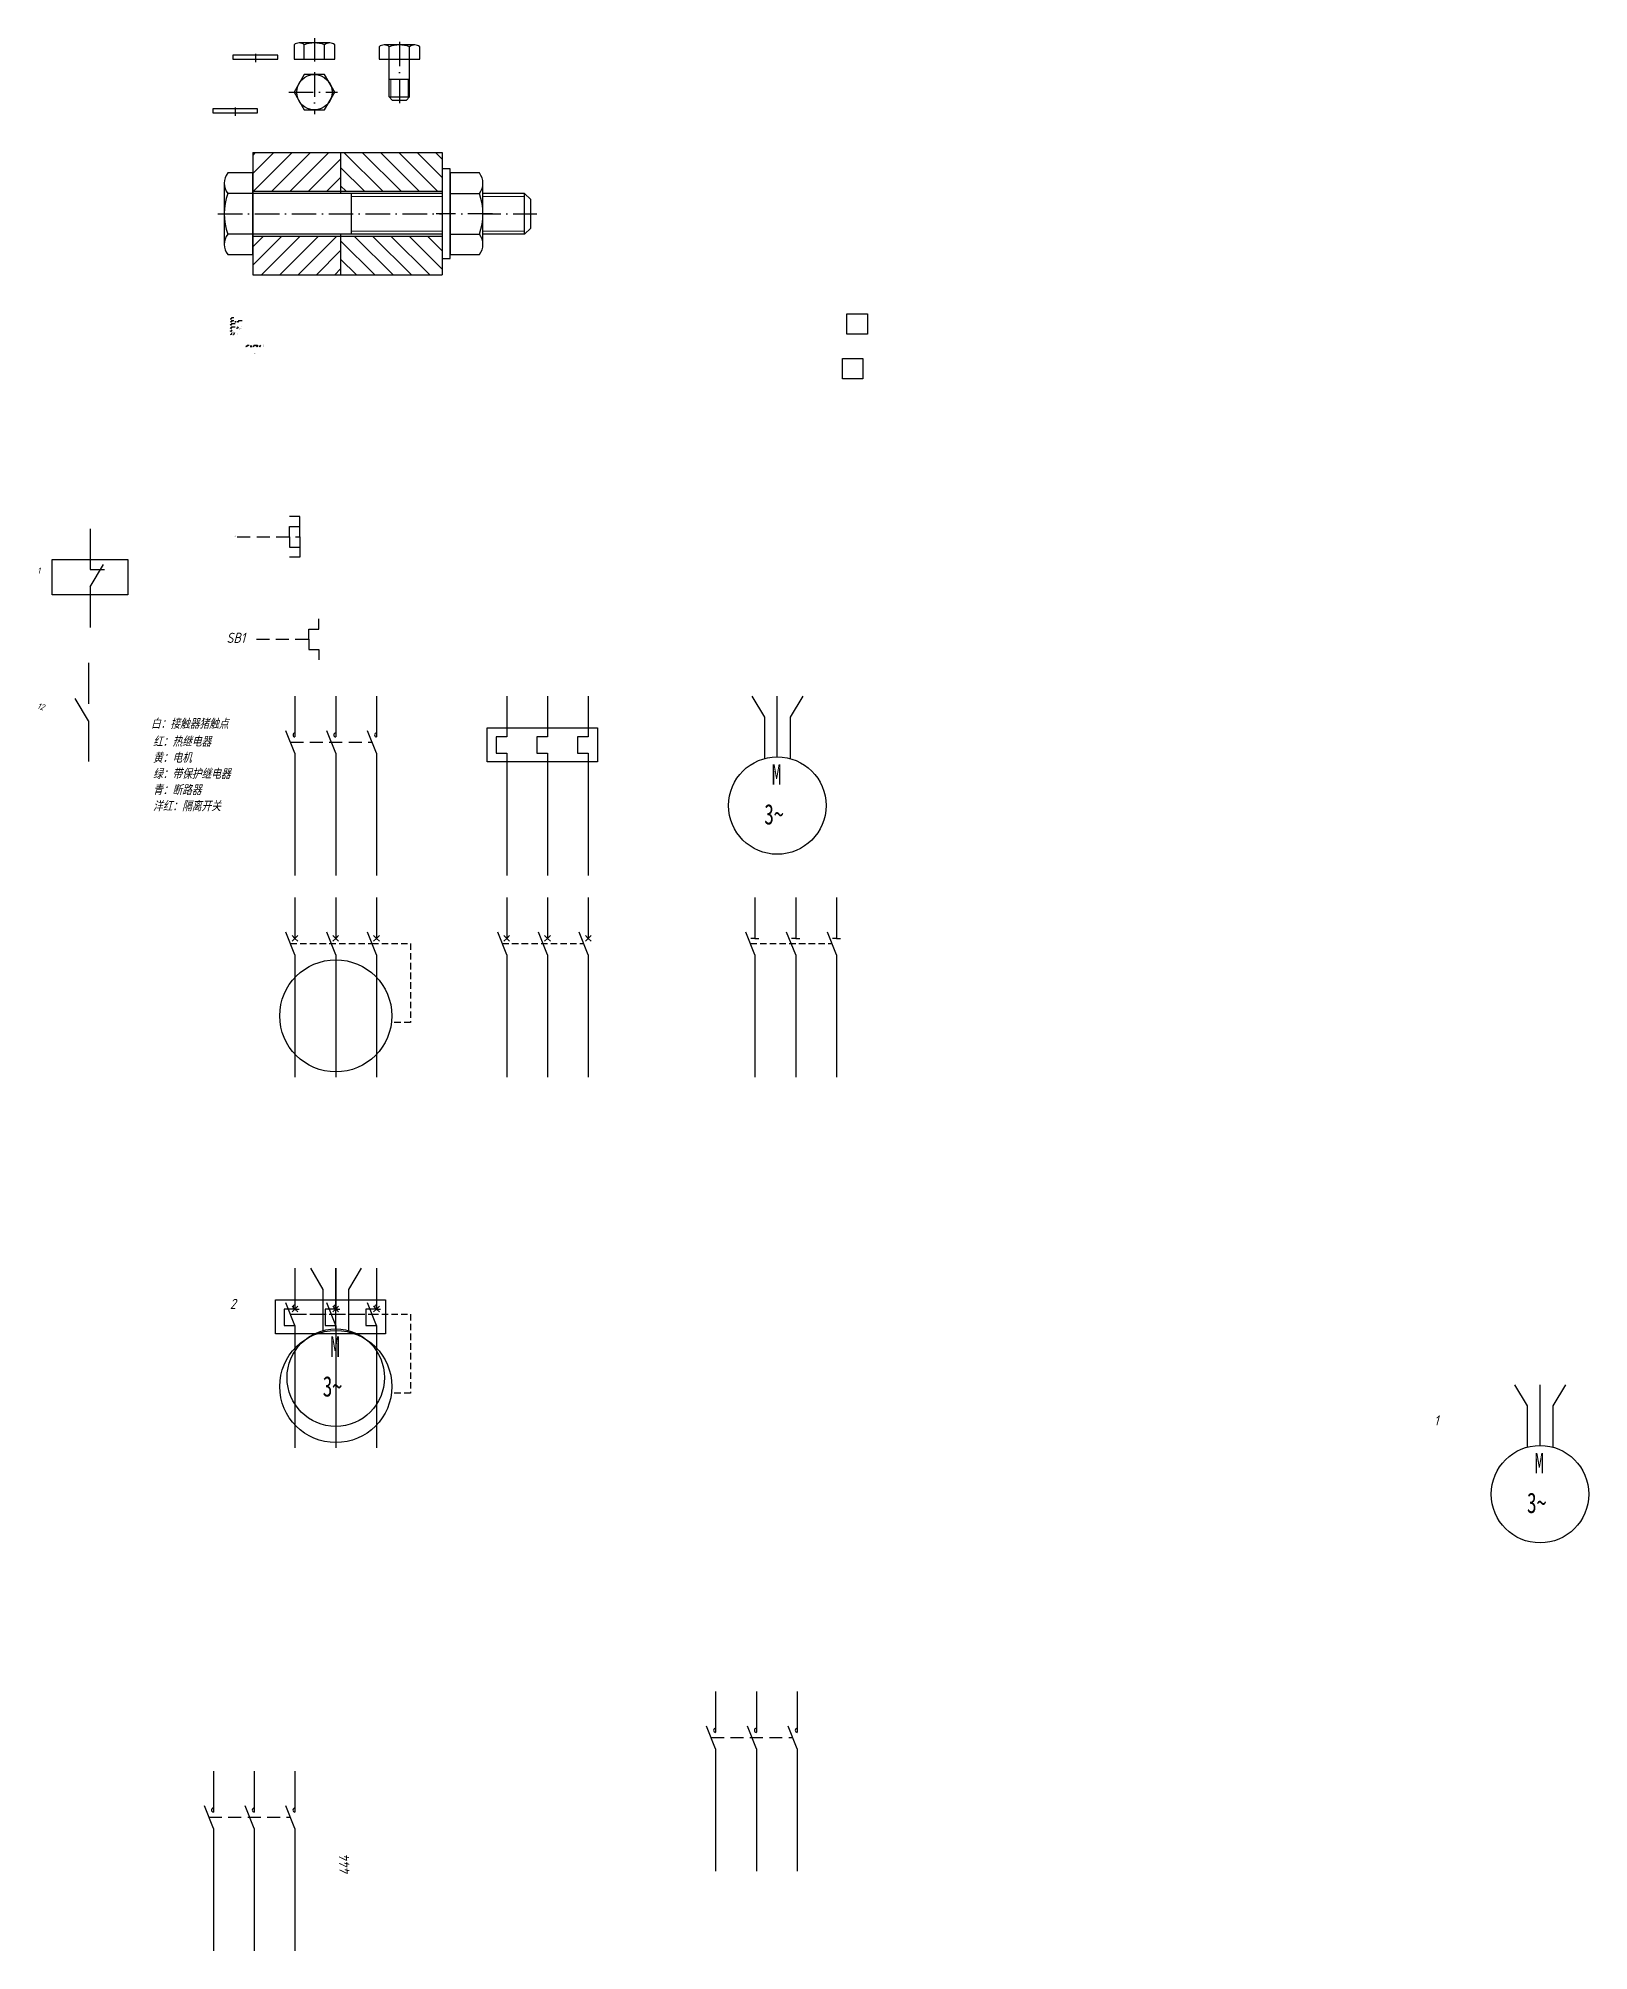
# Model space of a CAD drawing. Header units: millimetres. Extents: x 3288 to 4049, y -1676 to -738.
import ezdxf
from ezdxf.enums import TextEntityAlignment as Align

# ---------------------------------------------------------------- set-up
doc = ezdxf.new("R2010")
doc.units = ezdxf.units.MM
doc.linetypes.add('ACAD_ISO10W100', pattern=[18, 12, -3, 0, -3])
doc.linetypes.add('HIDDEN', pattern=[9.525, 6.35, -3.175])
doc.layers.add('中心线', color=1, linetype='ACAD_ISO10W100')
doc.layers.add('粗实线', color=7, linetype='Continuous', lineweight=30)
doc.layers.add('细实线', color=3, linetype='Continuous', lineweight=0, plot=False)
doc.layers.add('视口', color=7, linetype='Continuous', plot=False)
doc.styles.add('仿宋', font='SIMSUN.TTC', dxfattribs={"width": 0.7})
doc.styles.add('工程样式', font='gbeitc.shx', dxfattribs={"bigfont": 'gbcbig.shx'})

# ---------------------------------------------------------------- blocks, each defined once
blk = doc.blocks.new('*U16')
at = {"layer": '中心线'}
blk.add_line((0, 5.34), (0, -2.94), dxfattribs=at)
at = {"layer": '粗实线'}
blk.add_lwpolyline([(-22, 0), (22, 0), (22, 4), (-22, 4)], close=True, dxfattribs=at)
blk = doc.blocks.new('*U17')
at = {"layer": '中心线'}
blk.add_line((0, 20.62), (0, -2.19), dxfattribs=at)
at = {"layer": '粗实线'}
for p, q in [((-10, 0), (-10, 14.28)), ((10, 0), (10, 14.28))]:
    blk.add_line(p, q, dxfattribs=at)
for points in [[(-20, 14.28), (-20, 0), (20, 0), (20, 14.28)], [(15, 16), (-15, 16)]]:
    blk.add_lwpolyline(points, dxfattribs=at)
for centre, radius, start, end in [((-15, 7.86), 8.14, 52.12112, 127.87888), ((0, -14), 30, 70.52878, 109.47122), ((15, 7.86), 8.14, 52.12112, 127.87888)]:
    blk.add_arc(centre, radius, start, end, dxfattribs=at)
blk = doc.blocks.new('*U18')
at = {"layer": '中心线'}
blk.add_line((0, 37.09), (0, -119.23), dxfattribs=at)
at = {"layer": '粗实线'}
for p, q in [((-10, -113.29), (-10, 32.28)), ((10, -113.29), (10, 32.28)), ((10, -28.25), (-10, -28.25)), ((-10, -113.29), (-7, -116.29)), ((-10, -113.29), (10, -113.29)), ((-7, -116.29), (7, -116.29)), ((10, -113.29), (7, -116.29))]:
    blk.add_line(p, q, dxfattribs=at)
for points in [[(-20, 32.28), (-20, 20), (20, 20), (20, 32.28)], [(15, 34), (-15, 34)]]:
    blk.add_lwpolyline(points, dxfattribs=at)
for centre, radius, start, end in [((-15, 25.86), 8.14, 52.12112, 127.87888), ((0, 4), 30, 70.52878, 109.47122), ((15, 25.86), 8.14, 52.12112, 127.87888)]:
    blk.add_arc(centre, radius, start, end, dxfattribs=at)
at = {"layer": '细实线'}
for p, q in [((-8.5, -28.25), (-8.5, -113.29)), ((8.5, -28.25), (8.5, -113.29))]:
    blk.add_line(p, q, dxfattribs=at)
blk = doc.blocks.new('*U20')
at = {"layer": '视口'}
for p, q in [((-3.54, 0.37), (-3.33, 0)), ((-3.54, 0.37), (-3.11, 0.37)), ((-2.83, 0.87), (-3.33, 0)), ((-2.83, 0.87), (-1.98, 0.87))]:
    blk.add_line(p, q, dxfattribs=at)
at = {"layer": '视口', "style": '工程样式'}
blk.add_attdef('2', (-2.68, 0.31), '', height=0.5, dxfattribs=at)
blk = doc.blocks.new('*U21')
for p, q in [((-1.41, 0.43), (-0.71, 0.43)), ((-1.41, 0.15), (-0.71, 0.15)), ((-0.21, 0.37), (0, 0)), ((-0.21, 0.37), (0.21, 0.37))]:
    blk.add_line(p, q)
at = {"layer": '视口'}
for p, q in [((-3.54, 0.37), (-3.33, 0)), ((-3.54, 0.37), (-3.11, 0.37)), ((-2.83, 0.87), (-3.33, 0)), ((-2.83, 0.87), (-1.98, 0.87)), ((0.5, 0.87), (0, 0)), ((0.5, 0.87), (2.2, 0.87))]:
    blk.add_line(p, q, dxfattribs=at)
at = {"layer": '视口', "style": '工程样式'}
blk.add_text('Ra', height=0.5, dxfattribs=at).set_placement((0.5, -3.69), align=Align.BOTTOM_LEFT)
for tag, p in [('2', (-2.68, 0.31)), ('1', (1.38, 0.31))]:
    blk.add_attdef(tag, p, '', height=0.5, dxfattribs=at)
blk = doc.blocks.new('*U22')
for q in [(0, 0), (0.21, 0.37)]:
    blk.add_line((-0.21, 0.37), q)
at = {"layer": '视口'}
for q in [(0, 0), (2.2, 0.87)]:
    blk.add_line((0.5, 0.87), q, dxfattribs=at)
at = {"layer": '视口', "style": '工程样式'}
blk.add_text('Ra', height=0.5, dxfattribs=at).set_placement((0.5, -3.69), align=Align.BOTTOM_LEFT)
blk.add_attdef('1', (1.38, 0.31), '', height=0.5, dxfattribs=at)
blk = doc.blocks.new('*U23')
for p, q in [((-0.21, 0.37), (0, 0)), ((-0.21, 0.37), (0.21, 0.37)), ((2.9, 0.37), (3.11, 0))]:
    blk.add_line(p, q)
at = {"layer": '视口'}
for p, q in [((0.5, 0.87), (0, 0)), ((0.5, 0.87), (2.2, 0.87)), ((3.61, 0.87), (3.11, 0))]:
    blk.add_line(p, q, dxfattribs=at)
at = {"layer": '视口', "style": '工程样式'}
blk.add_text('（   ）', height=0.864, dxfattribs=at).set_placement((2.23, 0))
blk.add_text('Ra', height=0.5, dxfattribs=at).set_placement((0.5, -3.69), align=Align.BOTTOM_LEFT)
blk.add_attdef('1', (1.38, 0.31), '', height=0.5, dxfattribs=at)
blk = doc.blocks.new('*U24')
blk.add_line((1.59, 0.37), (1.81, 0))
at = {"layer": '视口'}
blk.add_line((2.31, 0.87), (1.81, 0), dxfattribs=at)
blk.add_circle((1.81, 0.24), 0.122, dxfattribs=at)
blk = doc.blocks.new('*U25')
for p, q in [((1.59, 0.37), (1.81, 0)), ((2.9, 0.37), (3.11, 0))]:
    blk.add_line(p, q)
at = {"layer": '视口'}
for p, q in [((2.31, 0.87), (1.81, 0)), ((3.61, 0.87), (3.11, 0))]:
    blk.add_line(p, q, dxfattribs=at)
blk.add_circle((1.81, 0.24), 0.122, dxfattribs=at)
at = {"layer": '视口', "style": '工程样式'}
blk.add_text('（   ）', height=0.864, dxfattribs=at).set_placement((2.23, 0))
blk = doc.blocks.new('*U27')
at = {"layer": '粗实线'}
for p, q in [((30.67, 5), (30.67, 10)), ((25.67, 0), (25.67, 5)), ((25.67, 5), (30.67, 5)), ((25.67, 0), (25.67, -5)), ((25.67, -5), (30.67, -5)), ((30.67, -5), (30.67, -10))]:
    blk.add_line(p, q, dxfattribs=at)
at = {"layer": '粗实线', "linetype": 'HIDDEN'}
blk.add_line((0, 0), (25.67, 0), dxfattribs=at)
at = {"layer": '粗实线', "style": '工程样式'}
blk.add_attdef('1', text='', height=5, dxfattribs=at).set_placement((-10.08, -1.8), align=Align.CENTER)
blk = doc.blocks.new('*U29')
for p, q in [((0, 48.39), (0, 33.36)), ((0, 15.97), (0, 0.94))]:
    blk.add_line(p, q)
at = {"layer": '粗实线'}
for p, q in [((0, 48.39), (0, 28.39)), ((0, 20), (-6.62, 30.93)), ((0, 20), (0, 0))]:
    blk.add_line(p, q, dxfattribs=at)
at = {"layer": '粗实线', "style": '工程样式'}
blk.add_attdef('1', text='', height=3, rotation=344.44905, dxfattribs=at).set_placement((-23.86, 25.53), align=Align.CENTER)
blk = doc.blocks.new('*U49')
at = {"layer": '粗实线'}
for p, q in [((9.54, 32.19), (9.54, 12.19)), ((29.54, 32.19), (29.54, 12.19)), ((49.54, 32.19), (49.54, 12.19)), ((9.54, 4.18), (5.11, 15.18)), ((29.54, 4.18), (25.11, 15.18)), ((49.54, 4.18), (45.11, 15.18)), ((9.54, 4.18), (9.54, -55.82)), ((29.54, 4.18), (29.54, -55.82)), ((49.54, 4.18), (49.54, -55.82))]:
    blk.add_line(p, q, dxfattribs=at)
at = {"layer": '粗实线', "linetype": 'HIDDEN'}
blk.add_line((7.33, 9.68), (47.33, 9.68), dxfattribs=at)
at = {"layer": '粗实线'}
for centre in [(9.54, 13.16), (29.54, 13.16), (49.54, 13.16)]:
    blk.add_arc(centre, 0.971, 90, 270, dxfattribs=at)
at = {"layer": '粗实线', "style": '工程样式'}
blk.add_attdef('2', (-22.38, 12.19), '', height=5, dxfattribs=at)
blk = doc.blocks.new('*U50')
at = {"layer": '粗实线'}
for p, q in [((9.54, 32.19), (9.54, 12.19)), ((29.54, 32.19), (29.54, 12.19)), ((49.54, 32.19), (49.54, 12.19)), ((9.54, 4.18), (5.11, 15.18)), ((29.54, 4.18), (25.11, 15.18)), ((49.54, 4.18), (45.11, 15.18)), ((9.54, 4.18), (9.54, -55.82)), ((29.54, 4.18), (29.54, -55.82)), ((49.54, 4.18), (49.54, -55.82))]:
    blk.add_line(p, q, dxfattribs=at)
at = {"layer": '粗实线', "linetype": 'HIDDEN'}
blk.add_line((7.33, 9.68), (47.33, 9.68), dxfattribs=at)
at = {"layer": '粗实线'}
for centre in [(9.54, 13.16), (29.54, 13.16), (49.54, 13.16)]:
    blk.add_arc(centre, 0.971, 90, 270, dxfattribs=at)
at = {"layer": '粗实线', "style": '工程样式'}
blk.add_attdef('2', (76.42, -18.76), '', height=5, rotation=46.04989, dxfattribs=at)
blk = doc.blocks.new('*U51')
at = {"layer": '粗实线', "color": 2}
for p, q in [((17.1, 32.19), (23.22, 21.8)), ((41.99, 32.19), (35.86, 21.8))]:
    blk.add_line(p, q, dxfattribs=at)
at = {"layer": '粗实线'}
for p, q in [((29.54, 2.43), (29.54, 32.19)), ((23.22, 21.8), (23.22, 1.58)), ((35.86, 21.8), (35.86, 1.58))]:
    blk.add_line(p, q, dxfattribs=at)
blk.add_circle((29.54, -21.47), 23.9, dxfattribs=at)
at = {"layer": '粗实线', "style": '仿宋', "width": 0.7}
for s, p in [('M', (29.21, -11.28)), ('3~', (27.9, -30.73))]:
    blk.add_text(s, height=10, dxfattribs=at).set_placement(p, align=Align.CENTER)
at = {"layer": '粗实线', "style": '工程样式'}
blk.add_attdef('2', (-22.38, 12.19), '', height=5, dxfattribs=at)
blk = doc.blocks.new('垫片')
blk.add_point((0, 0))
at = {"layer": '中心线'}
blk.add_line((0, 2.67), (0, -1.47), dxfattribs=at)
at = {"layer": '粗实线'}
blk.add_lwpolyline([(-11, 0), (11, 0), (11, 2), (-11, 2)], close=True, dxfattribs=at)
blk = doc.blocks.new('逻辑')
at = {"layer": '粗实线'}
for p, q in [((0, 10), (10, 10)), ((0, 0), (0, 10)), ((10, 10), (10, 0)), ((10, 0), (0, 0))]:
    blk.add_line(p, q, dxfattribs=at)

msp = doc.modelspace()

# ---------------------------------------------------------------- hatches: boundary and pattern name
at = {"layer": '细实线'}
h = msp.add_hatch(dxfattribs=at)
h.set_pattern_fill('ANSI31', color=3, scale=2)
h.set_pattern_definition([(45, (-27.457, 129.918), (-4.490128, 4.490128), [])])
h.paths.add_polyline_path([(3436.52, -813.26), (3436.52, -794.26), (3393.46, -794.26), (3393.46, -813.26)])
h.paths.add_polyline_path([(3393.46, -835.26), (3393.46, -854.26), (3436.52, -854.26), (3436.52, -835.26)])
h = msp.add_hatch(dxfattribs=at)
h.set_pattern_fill('ANSI31', color=3, scale=2, angle=90)
h.set_pattern_definition([(135, (-27.457, 129.918), (-4.490128, -4.490128), [])])
h.paths.add_polyline_path([(3486.3, -794.26), (3436.52, -794.26), (3436.52, -813.26), (3482.94, -813.26), (3486.3, -813.26)])
h.paths.add_polyline_path([(3486.3, -835.26), (3482.94, -835.26), (3436.52, -835.26), (3436.52, -854.26), (3486.3, -854.26)])

# ---------------------------------------------------------------- linework, layer by layer
for p, q in [((3392.18, -889.1), (3392.89, -889.1)), ((3392.18, -889.38), (3392.89, -889.38)), ((3393.39, -889.17), (3393.6, -889.53)), ((3393.39, -889.17), (3393.81, -889.17)), ((3395.19, -889.17), (3395.41, -889.53)), ((3396.5, -889.17), (3396.71, -889.53))]:
    msp.add_line(p, q)
at = {"layer": '中心线'}
for p, q in [((3423.65, -738.19), (3423.65, -749.6)), ((3465.33, -739.96), (3465.33, -769.97)), ((3394.72, -745.83), (3394.72, -749.97)), ((3423.65, -754.89), (3423.65, -775.36)), ((3411.12, -764.64), (3434.92, -764.64))]:
    msp.add_line(p, q, dxfattribs=at)
at = {"layer": '粗实线'}
for p, q in [((3418.65, -748.5), (3418.65, -741.36)), ((3428.65, -748.5), (3428.65, -741.36)), ((3460.33, -767), (3460.33, -742.36)), ((3470.33, -767), (3470.33, -742.36)), ((3470.33, -758.5), (3460.33, -758.5)), ((3460.33, -767), (3461.83, -768.5)), ((3460.33, -767), (3470.33, -767)), ((3461.83, -768.5), (3468.83, -768.5)), ((3470.33, -767), (3468.83, -768.5)), ((3393.46, -794.26), (3393.46, -854.26)), ((3393.46, -794.26), (3436.52, -794.26)), ((3436.52, -794.26), (3436.52, -854.26)), ((3436.52, -794.26), (3486.3, -794.26)), ((3436.52, -794.26), (3436.52, -854.26)), ((3486.3, -794.26), (3486.3, -854.26)), ((3393.46, -813.26), (3393.46, -835.26)), ((3393.46, -813.26), (3482.94, -813.26)), ((3482.94, -813.26), (3486.3, -813.26)), ((3486.3, -813.26), (3486.3, -835.26)), ((3393.46, -835.26), (3482.94, -835.26)), ((3482.94, -835.26), (3486.3, -835.26)), ((3393.46, -854.26), (3436.52, -854.26)), ((3436.52, -854.26), (3486.3, -854.26)), ((3684.83, -873.3), (3694.83, -873.3)), ((3684.83, -883.3), (3684.83, -873.3)), ((3694.83, -873.3), (3694.83, -883.3)), ((3694.83, -883.3), (3684.83, -883.3)), ((3416.51, -977.68), (3416.51, -972.68)), ((3313.67, -978.77), (3313.67, -998.77)), ((3411.51, -982.68), (3411.51, -977.68)), ((3411.51, -977.68), (3416.51, -977.68)), ((3411.51, -982.68), (3411.51, -987.68)), ((3411.51, -987.68), (3416.51, -987.68)), ((3416.51, -987.68), (3416.51, -992.68)), ((3313.67, -1007.17), (3320.29, -996.23)), ((3313.67, -998.77), (3320.67, -998.77)), ((3313.67, -1007.17), (3313.67, -1027.17)), ((3414.13, -1060.8), (3414.13, -1080.8)), ((3434.13, -1060.8), (3434.13, -1080.8)), ((3454.13, -1060.8), (3454.13, -1080.8)), ((3414.13, -1088.82), (3409.69, -1077.81)), ((3434.13, -1088.82), (3429.69, -1077.81)), ((3454.13, -1088.82), (3449.69, -1077.81)), ((3414.13, -1088.82), (3414.13, -1148.82)), ((3434.13, -1088.82), (3434.13, -1148.82)), ((3454.13, -1088.82), (3454.13, -1148.82)), ((3414.13, -1341.34), (3414.13, -1361.34)), ((3434.13, -1341.34), (3434.13, -1361.34)), ((3454.13, -1341.34), (3454.13, -1361.34)), ((3414.13, -1369.35), (3409.69, -1358.35)), ((3434.13, -1369.35), (3429.69, -1358.35)), ((3454.13, -1369.35), (3449.69, -1358.35)), ((3414.13, -1369.35), (3414.13, -1429.35)), ((3434.13, -1369.35), (3434.13, -1429.35)), ((3454.13, -1369.35), (3454.13, -1429.35))]:
    msp.add_line(p, q, dxfattribs=at)
at = {"layer": '粗实线', "color": 6}
for p, q in [((3416.51, -972.68), (3411.51, -972.68)), ((3416.51, -982.68), (3416.51, -972.68)), ((3416.51, -982.68), (3416.51, -992.68)), ((3416.51, -992.68), (3411.51, -992.68)), ((3639.67, -1159.57), (3639.67, -1179.57)), ((3659.67, -1159.57), (3659.67, -1179.57)), ((3679.67, -1159.57), (3679.67, -1179.57)), ((3639.67, -1187.58), (3635.23, -1176.58)), ((3639.67, -1179.57), (3637.67, -1179.57)), ((3639.67, -1179.57), (3641.67, -1179.57)), ((3659.67, -1187.58), (3655.23, -1176.58)), ((3659.67, -1179.57), (3657.67, -1179.57)), ((3659.67, -1179.57), (3661.67, -1179.57)), ((3679.67, -1187.58), (3675.23, -1176.58)), ((3679.67, -1179.57), (3677.67, -1179.57)), ((3679.67, -1179.57), (3681.67, -1179.57)), ((3639.67, -1187.58), (3639.67, -1247.58)), ((3659.67, -1187.58), (3659.67, -1247.58)), ((3679.67, -1187.58), (3679.67, -1247.58)), ((3414.13, -1341.34), (3414.13, -1361.34)), ((3434.13, -1341.34), (3434.13, -1361.34)), ((3454.13, -1341.34), (3454.13, -1361.34)), ((3414.13, -1369.35), (3409.69, -1358.35)), ((3434.13, -1369.35), (3429.69, -1358.35)), ((3454.13, -1369.35), (3449.69, -1358.35)), ((3414.13, -1361.34), (3412.13, -1361.34)), ((3414.13, -1361.34), (3416.13, -1361.34)), ((3434.13, -1361.34), (3432.13, -1361.34)), ((3434.13, -1361.34), (3436.13, -1361.34)), ((3454.13, -1361.34), (3452.13, -1361.34)), ((3454.13, -1361.34), (3456.13, -1361.34)), ((3414.13, -1369.35), (3414.13, -1429.35)), ((3434.13, -1369.35), (3434.13, -1429.35)), ((3454.13, -1369.35), (3454.13, -1429.35))]:
    msp.add_line(p, q, dxfattribs=at)
at = {"layer": '粗实线', "color": 6, "linetype": 'HIDDEN'}
msp.add_line((3385.84, -982.68), (3416.51, -982.68), dxfattribs=at)
at = {"layer": '粗实线', "linetype": 'HIDDEN'}
for p, q in [((3385.84, -982.68), (3411.51, -982.68)), ((3411.91, -1083.32), (3451.91, -1083.32)), ((3411.91, -1363.85), (3451.91, -1363.85))]:
    msp.add_line(p, q, dxfattribs=at)
at = {"layer": '粗实线', "color": 1}
for p, q in [((3517.96, -1060.8), (3517.96, -1080.8)), ((3537.96, -1060.8), (3537.96, -1080.8)), ((3557.96, -1060.8), (3557.96, -1080.8)), ((3517.96, -1080.8), (3512.72, -1080.8)), ((3512.72, -1080.8), (3512.72, -1088.82)), ((3537.96, -1080.8), (3532.72, -1080.8)), ((3532.72, -1080.8), (3532.72, -1088.82)), ((3557.96, -1080.8), (3552.72, -1080.8)), ((3552.72, -1080.8), (3552.72, -1088.82)), ((3512.72, -1088.82), (3517.96, -1088.82)), ((3517.96, -1088.82), (3517.96, -1148.82)), ((3532.72, -1088.82), (3537.96, -1088.82)), ((3537.96, -1088.82), (3537.96, -1148.82)), ((3552.72, -1088.82), (3557.96, -1088.82)), ((3557.96, -1088.82), (3557.96, -1148.82)), ((3414.13, -1341.34), (3414.13, -1361.34)), ((3434.13, -1341.34), (3434.13, -1361.34)), ((3454.13, -1341.34), (3454.13, -1361.34)), ((3414.13, -1361.34), (3408.89, -1361.34)), ((3408.89, -1361.34), (3408.89, -1369.35)), ((3434.13, -1361.34), (3428.89, -1361.34)), ((3428.89, -1361.34), (3428.89, -1369.35)), ((3454.13, -1361.34), (3448.89, -1361.34)), ((3448.89, -1361.34), (3448.89, -1369.35)), ((3408.89, -1369.35), (3414.13, -1369.35)), ((3414.13, -1369.35), (3414.13, -1429.35)), ((3428.89, -1369.35), (3434.13, -1369.35)), ((3434.13, -1369.35), (3434.13, -1429.35)), ((3448.89, -1369.35), (3454.13, -1369.35)), ((3454.13, -1369.35), (3454.13, -1429.35))]:
    msp.add_line(p, q, dxfattribs=at)
at = {"layer": '粗实线', "color": 2}
for p, q in [((3638.21, -1060.8), (3644.34, -1071.19)), ((3650.66, -1090.56), (3650.66, -1060.8)), ((3663.1, -1060.8), (3656.98, -1071.19)), ((3644.34, -1071.19), (3644.34, -1091.42)), ((3656.98, -1071.19), (3656.98, -1091.42)), ((3421.68, -1341.34), (3427.81, -1351.72)), ((3434.13, -1371.1), (3434.13, -1341.34)), ((3446.57, -1341.34), (3440.45, -1351.72)), ((3427.81, -1351.72), (3427.81, -1371.95)), ((3440.45, -1351.72), (3440.45, -1371.95))]:
    msp.add_line(p, q, dxfattribs=at)
at = {"layer": '粗实线', "color": 3}
for p, q in [((3414.13, -1159.57), (3414.13, -1179.57)), ((3434.13, -1159.57), (3434.13, -1179.57)), ((3454.13, -1159.57), (3454.13, -1179.57)), ((3414.13, -1187.58), (3409.69, -1176.58)), ((3414.13, -1179.57), (3412.71, -1178.15)), ((3414.13, -1179.57), (3412.71, -1178.15)), ((3414.13, -1179.57), (3412.71, -1178.15)), ((3414.13, -1179.57), (3412.71, -1178.15)), ((3414.13, -1179.57), (3412.71, -1180.98)), ((3414.13, -1179.57), (3412.71, -1180.98)), ((3414.13, -1179.57), (3412.71, -1180.98)), ((3414.13, -1179.57), (3412.71, -1180.98)), ((3414.13, -1179.57), (3415.54, -1178.15)), ((3414.13, -1179.57), (3415.54, -1178.15)), ((3414.13, -1179.57), (3415.54, -1178.15)), ((3414.13, -1179.57), (3415.54, -1178.15)), ((3414.13, -1179.57), (3415.54, -1180.98)), ((3414.13, -1179.57), (3415.54, -1180.98)), ((3414.13, -1179.57), (3415.54, -1180.98)), ((3414.13, -1179.57), (3415.54, -1180.98)), ((3434.13, -1187.58), (3429.69, -1176.58)), ((3434.13, -1179.57), (3432.71, -1178.15)), ((3434.13, -1179.57), (3432.71, -1178.15)), ((3434.13, -1179.57), (3432.71, -1178.15)), ((3434.13, -1179.57), (3432.71, -1178.15)), ((3434.13, -1179.57), (3432.71, -1180.98)), ((3434.13, -1179.57), (3432.71, -1180.98)), ((3434.13, -1179.57), (3432.71, -1180.98)), ((3434.13, -1179.57), (3432.71, -1180.98)), ((3434.13, -1179.57), (3435.54, -1178.15)), ((3434.13, -1179.57), (3435.54, -1178.15)), ((3434.13, -1179.57), (3435.54, -1178.15)), ((3434.13, -1179.57), (3435.54, -1178.15)), ((3434.13, -1179.57), (3435.54, -1180.98)), ((3434.13, -1179.57), (3435.54, -1180.98)), ((3434.13, -1179.57), (3435.54, -1180.98)), ((3434.13, -1179.57), (3435.54, -1180.98)), ((3454.13, -1187.58), (3449.69, -1176.58)), ((3454.13, -1179.57), (3452.71, -1178.15)), ((3454.13, -1179.57), (3452.71, -1178.15)), ((3454.13, -1179.57), (3452.71, -1178.15)), ((3454.13, -1179.57), (3452.71, -1178.15)), ((3454.13, -1179.57), (3452.71, -1180.98)), ((3454.13, -1179.57), (3452.71, -1180.98)), ((3454.13, -1179.57), (3452.71, -1180.98)), ((3454.13, -1179.57), (3452.71, -1180.98)), ((3454.13, -1179.57), (3455.54, -1178.15)), ((3454.13, -1179.57), (3455.54, -1178.15)), ((3454.13, -1179.57), (3455.54, -1178.15)), ((3454.13, -1179.57), (3455.54, -1178.15)), ((3454.13, -1179.57), (3455.54, -1180.98)), ((3454.13, -1179.57), (3455.54, -1180.98)), ((3454.13, -1179.57), (3455.54, -1180.98)), ((3454.13, -1179.57), (3455.54, -1180.98)), ((3414.13, -1187.58), (3414.13, -1247.58)), ((3434.13, -1187.58), (3434.13, -1247.58)), ((3454.13, -1187.58), (3454.13, -1247.58)), ((3414.13, -1341.34), (3414.13, -1361.34)), ((3434.13, -1341.34), (3434.13, -1361.34)), ((3454.13, -1341.34), (3454.13, -1361.34)), ((3414.13, -1369.35), (3409.69, -1358.35)), ((3434.13, -1369.35), (3429.69, -1358.35)), ((3454.13, -1369.35), (3449.69, -1358.35)), ((3414.13, -1361.34), (3412.71, -1359.92)), ((3414.13, -1361.34), (3412.71, -1359.92)), ((3414.13, -1361.34), (3412.71, -1359.92)), ((3414.13, -1361.34), (3412.71, -1359.92)), ((3414.13, -1361.34), (3412.71, -1362.75)), ((3414.13, -1361.34), (3412.71, -1362.75)), ((3414.13, -1361.34), (3412.71, -1362.75)), ((3414.13, -1361.34), (3412.71, -1362.75)), ((3414.13, -1361.34), (3415.54, -1359.92)), ((3414.13, -1361.34), (3415.54, -1359.92)), ((3414.13, -1361.34), (3415.54, -1359.92)), ((3414.13, -1361.34), (3415.54, -1359.92)), ((3414.13, -1361.34), (3415.54, -1362.75)), ((3414.13, -1361.34), (3415.54, -1362.75)), ((3414.13, -1361.34), (3415.54, -1362.75)), ((3414.13, -1361.34), (3415.54, -1362.75)), ((3434.13, -1361.34), (3432.71, -1359.92)), ((3434.13, -1361.34), (3432.71, -1359.92)), ((3434.13, -1361.34), (3432.71, -1359.92)), ((3434.13, -1361.34), (3432.71, -1359.92)), ((3434.13, -1361.34), (3432.71, -1362.75)), ((3434.13, -1361.34), (3432.71, -1362.75)), ((3434.13, -1361.34), (3432.71, -1362.75)), ((3434.13, -1361.34), (3432.71, -1362.75)), ((3434.13, -1361.34), (3435.54, -1359.92)), ((3434.13, -1361.34), (3435.54, -1359.92)), ((3434.13, -1361.34), (3435.54, -1359.92)), ((3434.13, -1361.34), (3435.54, -1359.92)), ((3434.13, -1361.34), (3435.54, -1362.75)), ((3434.13, -1361.34), (3435.54, -1362.75)), ((3434.13, -1361.34), (3435.54, -1362.75)), ((3434.13, -1361.34), (3435.54, -1362.75)), ((3454.13, -1361.34), (3452.71, -1359.92)), ((3454.13, -1361.34), (3452.71, -1359.92)), ((3454.13, -1361.34), (3452.71, -1359.92)), ((3454.13, -1361.34), (3452.71, -1359.92)), ((3454.13, -1361.34), (3452.71, -1362.75)), ((3454.13, -1361.34), (3452.71, -1362.75)), ((3454.13, -1361.34), (3452.71, -1362.75)), ((3454.13, -1361.34), (3452.71, -1362.75)), ((3454.13, -1361.34), (3455.54, -1359.92)), ((3454.13, -1361.34), (3455.54, -1359.92)), ((3454.13, -1361.34), (3455.54, -1359.92)), ((3454.13, -1361.34), (3455.54, -1359.92)), ((3454.13, -1361.34), (3455.54, -1362.75)), ((3454.13, -1361.34), (3455.54, -1362.75)), ((3454.13, -1361.34), (3455.54, -1362.75)), ((3454.13, -1361.34), (3455.54, -1362.75)), ((3414.13, -1369.35), (3414.13, -1429.35)), ((3434.13, -1369.35), (3434.13, -1429.35)), ((3454.13, -1369.35), (3454.13, -1429.35))]:
    msp.add_line(p, q, dxfattribs=at)
at = {"layer": '粗实线', "color": 4}
for p, q in [((3517.96, -1159.57), (3517.96, -1179.57)), ((3537.96, -1159.57), (3537.96, -1179.57)), ((3557.96, -1159.57), (3557.96, -1179.57)), ((3517.96, -1187.58), (3513.53, -1176.58)), ((3517.96, -1179.57), (3516.55, -1178.15)), ((3517.96, -1179.57), (3516.55, -1178.15)), ((3517.96, -1179.57), (3516.55, -1178.15)), ((3517.96, -1179.57), (3516.55, -1178.15)), ((3517.96, -1179.57), (3516.55, -1180.98)), ((3517.96, -1179.57), (3516.55, -1180.98)), ((3517.96, -1179.57), (3516.55, -1180.98)), ((3517.96, -1179.57), (3516.55, -1180.98)), ((3517.96, -1179.57), (3519.38, -1178.15)), ((3517.96, -1179.57), (3519.38, -1178.15)), ((3517.96, -1179.57), (3519.38, -1178.15)), ((3517.96, -1179.57), (3519.38, -1178.15)), ((3517.96, -1179.57), (3519.38, -1180.98)), ((3517.96, -1179.57), (3519.38, -1180.98)), ((3517.96, -1179.57), (3519.38, -1180.98)), ((3517.96, -1179.57), (3519.38, -1180.98)), ((3537.96, -1187.58), (3533.53, -1176.58)), ((3537.96, -1179.57), (3536.55, -1178.15)), ((3537.96, -1179.57), (3536.55, -1178.15)), ((3537.96, -1179.57), (3536.55, -1178.15)), ((3537.96, -1179.57), (3536.55, -1178.15)), ((3537.96, -1179.57), (3536.55, -1180.98)), ((3537.96, -1179.57), (3536.55, -1180.98)), ((3537.96, -1179.57), (3536.55, -1180.98)), ((3537.96, -1179.57), (3536.55, -1180.98)), ((3537.96, -1179.57), (3539.38, -1178.15)), ((3537.96, -1179.57), (3539.38, -1178.15)), ((3537.96, -1179.57), (3539.38, -1178.15)), ((3537.96, -1179.57), (3539.38, -1178.15)), ((3537.96, -1179.57), (3539.38, -1180.98)), ((3537.96, -1179.57), (3539.38, -1180.98)), ((3537.96, -1179.57), (3539.38, -1180.98)), ((3537.96, -1179.57), (3539.38, -1180.98)), ((3557.96, -1187.58), (3553.53, -1176.58)), ((3557.96, -1179.57), (3556.55, -1178.15)), ((3557.96, -1179.57), (3556.55, -1178.15)), ((3557.96, -1179.57), (3556.55, -1178.15)), ((3557.96, -1179.57), (3556.55, -1178.15)), ((3557.96, -1179.57), (3556.55, -1180.98)), ((3557.96, -1179.57), (3556.55, -1180.98)), ((3557.96, -1179.57), (3556.55, -1180.98)), ((3557.96, -1179.57), (3556.55, -1180.98)), ((3557.96, -1179.57), (3559.38, -1178.15)), ((3557.96, -1179.57), (3559.38, -1178.15)), ((3557.96, -1179.57), (3559.38, -1178.15)), ((3557.96, -1179.57), (3559.38, -1178.15)), ((3557.96, -1179.57), (3559.38, -1180.98)), ((3557.96, -1179.57), (3559.38, -1180.98)), ((3557.96, -1179.57), (3559.38, -1180.98)), ((3557.96, -1179.57), (3559.38, -1180.98)), ((3517.96, -1187.58), (3517.96, -1247.58)), ((3537.96, -1187.58), (3537.96, -1247.58)), ((3557.96, -1187.58), (3557.96, -1247.58)), ((3414.13, -1341.34), (3414.13, -1361.34)), ((3434.13, -1341.34), (3434.13, -1361.34)), ((3454.13, -1341.34), (3454.13, -1361.34)), ((3414.13, -1369.35), (3409.69, -1358.35)), ((3434.13, -1369.35), (3429.69, -1358.35)), ((3454.13, -1369.35), (3449.69, -1358.35)), ((3414.13, -1361.34), (3412.71, -1359.92)), ((3414.13, -1361.34), (3412.71, -1359.92)), ((3414.13, -1361.34), (3412.71, -1359.92)), ((3414.13, -1361.34), (3412.71, -1359.92)), ((3414.13, -1361.34), (3412.71, -1362.75)), ((3414.13, -1361.34), (3412.71, -1362.75)), ((3414.13, -1361.34), (3412.71, -1362.75)), ((3414.13, -1361.34), (3412.71, -1362.75)), ((3414.13, -1361.34), (3415.54, -1359.92)), ((3414.13, -1361.34), (3415.54, -1359.92)), ((3414.13, -1361.34), (3415.54, -1359.92)), ((3414.13, -1361.34), (3415.54, -1359.92)), ((3414.13, -1361.34), (3415.54, -1362.75)), ((3414.13, -1361.34), (3415.54, -1362.75)), ((3414.13, -1361.34), (3415.54, -1362.75)), ((3414.13, -1361.34), (3415.54, -1362.75)), ((3434.13, -1361.34), (3432.71, -1359.92)), ((3434.13, -1361.34), (3432.71, -1359.92)), ((3434.13, -1361.34), (3432.71, -1359.92)), ((3434.13, -1361.34), (3432.71, -1359.92)), ((3434.13, -1361.34), (3432.71, -1362.75)), ((3434.13, -1361.34), (3432.71, -1362.75)), ((3434.13, -1361.34), (3432.71, -1362.75)), ((3434.13, -1361.34), (3432.71, -1362.75)), ((3434.13, -1361.34), (3435.54, -1359.92)), ((3434.13, -1361.34), (3435.54, -1359.92)), ((3434.13, -1361.34), (3435.54, -1359.92)), ((3434.13, -1361.34), (3435.54, -1359.92)), ((3434.13, -1361.34), (3435.54, -1362.75)), ((3434.13, -1361.34), (3435.54, -1362.75)), ((3434.13, -1361.34), (3435.54, -1362.75)), ((3434.13, -1361.34), (3435.54, -1362.75)), ((3454.13, -1361.34), (3452.71, -1359.92)), ((3454.13, -1361.34), (3452.71, -1359.92)), ((3454.13, -1361.34), (3452.71, -1359.92)), ((3454.13, -1361.34), (3452.71, -1359.92)), ((3454.13, -1361.34), (3452.71, -1362.75)), ((3454.13, -1361.34), (3452.71, -1362.75)), ((3454.13, -1361.34), (3452.71, -1362.75)), ((3454.13, -1361.34), (3452.71, -1362.75)), ((3454.13, -1361.34), (3455.54, -1359.92)), ((3454.13, -1361.34), (3455.54, -1359.92)), ((3454.13, -1361.34), (3455.54, -1359.92)), ((3454.13, -1361.34), (3455.54, -1359.92)), ((3454.13, -1361.34), (3455.54, -1362.75)), ((3454.13, -1361.34), (3455.54, -1362.75)), ((3454.13, -1361.34), (3455.54, -1362.75)), ((3454.13, -1361.34), (3455.54, -1362.75)), ((3414.13, -1369.35), (3414.13, -1429.35)), ((3434.13, -1369.35), (3434.13, -1429.35)), ((3454.13, -1369.35), (3454.13, -1429.35))]:
    msp.add_line(p, q, dxfattribs=at)
at = {"layer": '粗实线', "color": 3, "linetype": 'HIDDEN', "ltscale": 0.5}
for p, q in [((3411.91, -1182.08), (3451.91, -1182.08)), ((3451.91, -1182.08), (3470.78, -1182.08)), ((3470.78, -1182.08), (3470.78, -1220.8)), ((3470.78, -1220.8), (3461.61, -1220.8)), ((3411.91, -1363.85), (3451.91, -1363.85)), ((3451.91, -1363.85), (3470.78, -1363.85)), ((3470.78, -1363.85), (3470.78, -1402.57)), ((3470.78, -1402.57), (3461.61, -1402.57))]:
    msp.add_line(p, q, dxfattribs=at)
at = {"layer": '粗实线', "color": 4, "linetype": 'HIDDEN', "ltscale": 0.5}
for p, q in [((3515.75, -1182.08), (3555.75, -1182.08)), ((3411.91, -1363.85), (3451.91, -1363.85))]:
    msp.add_line(p, q, dxfattribs=at)
at = {"layer": '粗实线', "color": 6, "linetype": 'HIDDEN', "ltscale": 0.5}
for p, q in [((3637.45, -1182.08), (3677.45, -1182.08)), ((3411.91, -1363.85), (3451.91, -1363.85))]:
    msp.add_line(p, q, dxfattribs=at)
at = {"layer": '粗实线'}
for points in [[(3431.15, -740.5), (3416.15, -740.5)], [(3413.65, -741.36), (3413.65, -748.5), (3433.65, -748.5), (3433.65, -741.36)], [(3455.33, -742.36), (3455.33, -748.5), (3475.33, -748.5), (3475.33, -742.36)], [(3472.83, -741.5), (3457.83, -741.5)]]:
    msp.add_lwpolyline(points, dxfattribs=at)
for points in [[(3383.72, -748.5), (3405.72, -748.5), (3405.72, -746.5), (3383.72, -746.5)], [(3428.65, -755.98), (3418.65, -755.98), (3413.65, -764.64), (3418.65, -773.3), (3428.65, -773.3), (3433.65, -764.64)], [(3295.12, -993.81), (3332.23, -993.81), (3332.23, -1011.19), (3295.12, -1011.19)]]:
    msp.add_lwpolyline(points, close=True, dxfattribs=at)
at = {"layer": '粗实线', "color": 1}
for points in [[(3508.42, -1076.28), (3562.4, -1076.28), (3562.4, -1092.99), (3508.42, -1092.99)], [(3404.58, -1356.81), (3458.56, -1356.81), (3458.56, -1373.53), (3404.58, -1373.53)]]:
    msp.add_lwpolyline(points, close=True, dxfattribs=at)
at = {"layer": '粗实线'}
msp.add_circle((3423.65, -764.64), 8.66, dxfattribs=at)
at = {"layer": '粗实线', "color": 2}
for centre in [(3650.66, -1114.46), (3434.13, -1395)]:
    msp.add_circle(centre, 23.9, dxfattribs=at)
at = {"layer": '粗实线', "color": 3}
for centre in [(3434.13, -1217.58), (3434.13, -1399.35)]:
    msp.add_circle(centre, 27.48, dxfattribs=at)
at = {"layer": '粗实线'}
for centre, radius, start, end in [((3416.15, -744.57), 4.07, 52.12112, 127.87888), ((3423.65, -755.5), 15, 70.52878, 109.47122), ((3431.15, -744.57), 4.07, 52.12112, 127.87888), ((3457.83, -745.57), 4.07, 52.12112, 127.87888), ((3465.33, -756.5), 15, 70.52878, 109.47122), ((3472.83, -745.57), 4.07, 52.12112, 127.87888), ((3414.13, -1079.83), 0.971, 90, 270), ((3434.13, -1079.83), 0.971, 90, 270), ((3454.13, -1079.83), 0.971, 90, 270), ((3414.13, -1360.37), 0.971, 90, 270), ((3434.13, -1360.37), 0.971, 90, 270), ((3454.13, -1360.37), 0.971, 90, 270)]:
    msp.add_arc(centre, radius, start, end, dxfattribs=at)
at = {"layer": '细实线'}
for p, q in [((3461.08, -758.5), (3461.08, -767)), ((3469.58, -758.5), (3469.58, -767))]:
    msp.add_line(p, q, dxfattribs=at)
at = {"layer": '视口'}
for p, q in [((3390.06, -889.17), (3390.27, -889.53)), ((3390.06, -889.17), (3390.48, -889.17)), ((3390.77, -888.67), (3390.27, -889.53)), ((3390.77, -888.67), (3391.62, -888.67)), ((3394.1, -888.67), (3393.6, -889.53)), ((3394.1, -888.67), (3395.8, -888.67)), ((3395.91, -888.67), (3395.41, -889.53)), ((3397.21, -888.67), (3396.71, -889.53))]:
    msp.add_line(p, q, dxfattribs=at)
msp.add_circle((3395.41, -889.29), 0.122, dxfattribs=at)

# ---------------------------------------------------------------- block references
at = {"layer": '粗实线'}
for name, p in [('垫片', (3384.77, -774.74)), ('逻辑', (3682.55, -905.17)), ('*U49', (3610.86, -1581.11))]:
    msp.add_blockref(name, p, dxfattribs=at)
for name, p, values in [('*U27', (3395.2, -1032.92), {'1': 'SB1'}), ('*U29', (3312.92, -1092.91), {'1': '12'}), ('*U51', (3995.15, -1430.66), {'2': '1'})]:
    msp.add_blockref(name, p, dxfattribs=at).add_auto_attribs(values)
ref = msp.add_blockref('*U50', (3364.58, -1620.2), dxfattribs=at)
ref.add_attrib('2', '444', (3441, -1638.96), dxfattribs={"height": 5, "rotation": 92.09978, "style": '工程样式'})
at = {"layer": '视口'}
for name, p, values in [('*U22', (3382.62, -878.96), {'1': '1'}), ('*U23', (3382.62, -880.57), {'1': '1'}), ('*U20', (3386.05, -876.07), {'2': 'y'}), ('*U21', (3386.05, -877.45), {'1': '1', '2': 'x'})]:
    msp.add_blockref(name, p, dxfattribs=at).add_auto_attribs(values)
for name, p in [('*U24', (3380.81, -882.04)), ('*U25', (3380.92, -883.59))]:
    msp.add_blockref(name, p, dxfattribs=at)

# ---------------------------------------------------------------- texts
at = {"layer": '粗实线', "linetype": 'ACAD_ISO10W100', "style": '工程样式'}
for s, p in [('白：接触器猪触点', (3343.4, -1076.82)), ('红：热继电器', (3344.43, -1085.57)), ('黄：电机', (3344.43, -1093.49)), ('绿：带保护继电器', (3344.43, -1101.41)), ('青：断路器', (3344.43, -1109.32)), ('洋红：隔离开关', (3344.43, -1117.24))]:
    msp.add_text(s, height=5, dxfattribs=at).set_placement(p)
at = {"layer": '粗实线', "color": 2, "style": '仿宋', "width": 0.7}
for s, p in [('M', (3650.32, -1104.27)), ('3~', (3649.01, -1123.72)), ('M', (3433.79, -1384.81)), ('3~', (3432.48, -1404.25))]:
    msp.add_text(s, height=10, dxfattribs=at).set_placement(p, align=Align.CENTER)
at = {"layer": '粗实线', "style": '工程样式'}
for tag, p, s, height in [('1', (3384.4, -982.99), 'SB1', 0.864), ('2', (3382.21, -1361.34), '', 5)]:
    msp.add_attdef(tag, p, s, height=height, dxfattribs=at)
msp.add_attdef('1', text='', height=3, dxfattribs=at).set_placement((3288.46, -1000.76), align=Align.CENTER)
at = {"layer": '视口', "style": '工程样式'}
msp.add_text('（   ）', height=0.864, dxfattribs=at).set_placement((3395.83, -889.53))
msp.add_text('Ra', height=0.5, dxfattribs=at).set_placement((3394.1, -893.22), align=Align.BOTTOM_LEFT)
for tag, p, s in [('2', (3390.92, -889.22), 'x'), ('1', (3394.98, -889.22), '1')]:
    msp.add_attdef(tag, p, s, height=0.5, dxfattribs=at)

# ---------------------------------------------------------------- next in the draw order: wipeouts: each hides what was drawn before it
msp.add_wipeout([(3427.03, -814.26), (3486.3, -814.26), (3486.3, -834.26), (3427.03, -834.26)]).dxf.layer = '粗实线'

# ---------------------------------------------------------------- next in the draw order: block references
at = {"layer": '粗实线', "rotation": 90}
msp.add_blockref('*U18', (3413.46, -824.26), dxfattribs=at)

# ---------------------------------------------------------------- next in the draw order: wipeouts: each hides what was drawn before it
msp.add_wipeout([(3506.3, -809.26), (3506.3, -839.26), (3486.3, -839.26), (3486.3, -809.22)]).dxf.layer = '粗实线'

# ---------------------------------------------------------------- next in the draw order: block references
at = {"layer": '粗实线', "rotation": 270}
for name, p in [('*U16', (3486.3, -824.26)), ('*U17', (3490.3, -824.26))]:
    msp.add_blockref(name, p, dxfattribs=at)

doc.saveas('drawing.dxf')
